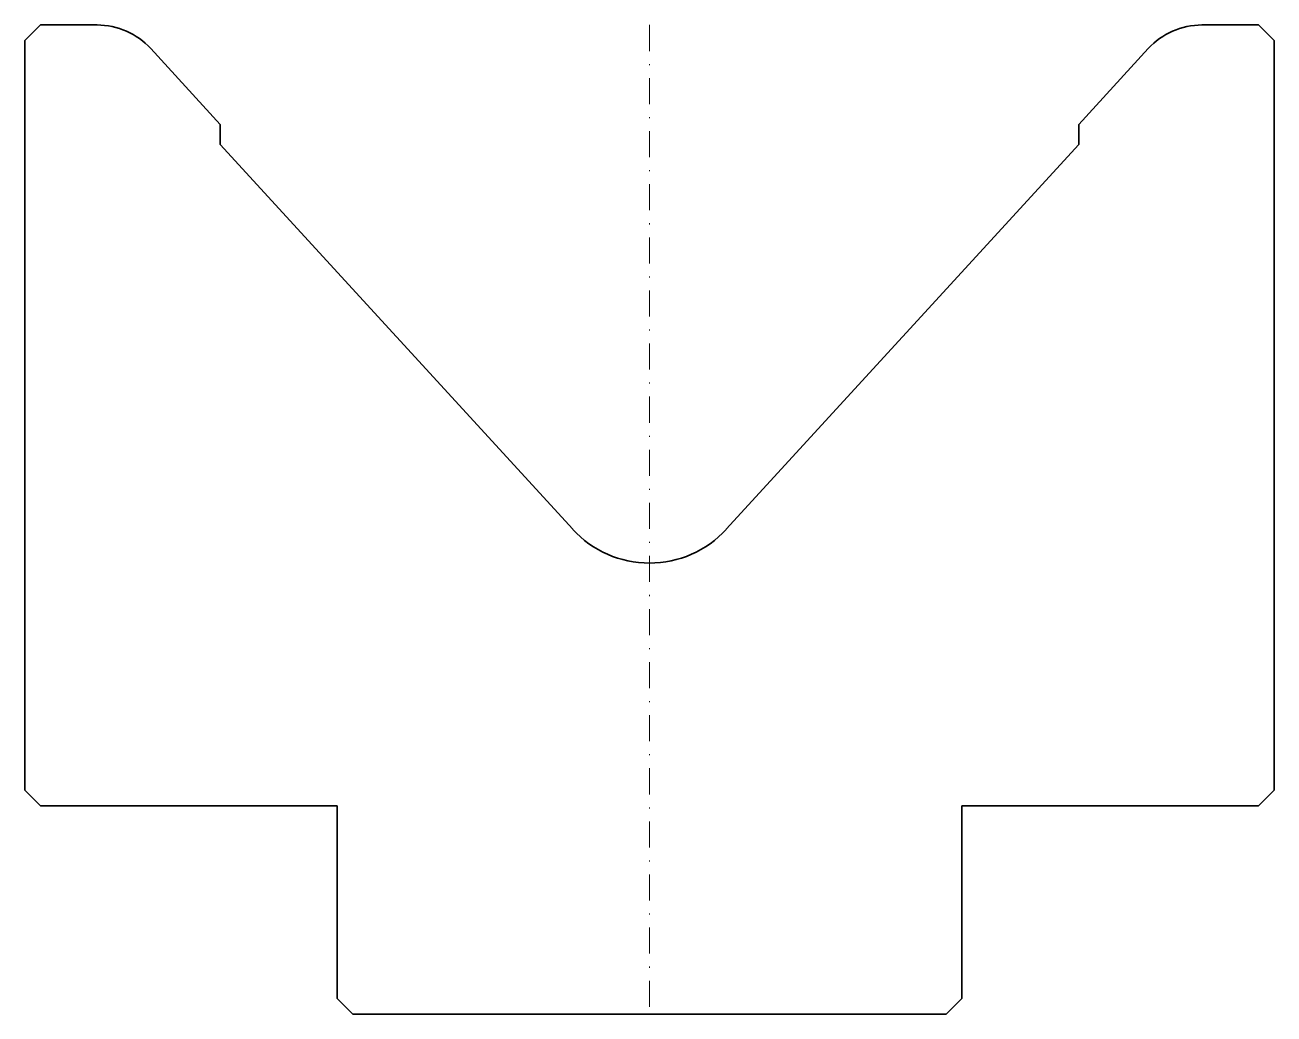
# Model space of a CAD drawing. Header units: millimetres. Extents: x -60 to 60, y -95 to 0.
import ezdxf

# ---------------------------------------------------------------- set-up
doc = ezdxf.new("R2010")
doc.units = ezdxf.units.MM
doc.header["$LTSCALE"] = 5
doc.linetypes.add('AUSGEZOGEN', pattern=[0])
doc.linetypes.add('DASHDOT', pattern=[1, 0.5, -0.25, 0, -0.25])
doc.layers.add('2', color=7, linetype='Continuous')

# ---------------------------------------------------------------- blocks, each defined once
blk = doc.blocks.new('20215_nNn00')
at = {"layer": '2', "color": 7, "linetype": 'AUSGEZOGEN', "lineweight": 35}
for p, q in [((-60, -1.5), (-58.5, 0)), ((-58.5, 0), (-53.08, 0)), ((53.08, 0), (58.5, 0)), ((58.5, 0), (60, -1.5)), ((-60, -73.5), (-60, -1.5)), ((-47.92, -2.27), (-41.25, -9.55)), ((41.25, -9.55), (47.92, -2.27)), ((60, -1.5), (60, -73.5)), ((-41.25, -9.55), (-41.25, -11.47)), ((41.25, -11.47), (41.25, -9.55)), ((-41.25, -11.47), (-7.37, -48.44)), ((7.37, -48.44), (41.25, -11.47)), ((-58.5, -75), (-60, -73.5)), ((60, -73.5), (58.5, -75)), ((-30, -75), (-58.5, -75)), ((-30, -93.5), (-30, -75)), ((58.5, -75), (30, -75)), ((30, -75), (30, -93.5)), ((-28.5, -95), (-30, -93.5)), ((30, -93.5), (28.5, -95)), ((28.5, -95), (-28.5, -95))]:
    blk.add_line(p, q, dxfattribs=at)
for centre, radius, start, end in [((-53.08, -7), 7, 42.5, 90), ((53.08, -7), 7, 90, 137.5), ((0, -41.69), 10, 222.5, 317.5)]:
    blk.add_arc(centre, radius, start, end, dxfattribs=at)

msp = doc.modelspace()

# ---------------------------------------------------------------- linework, layer by layer
at = {"layer": '2', "color": 7, "linetype": 'DASHDOT', "lineweight": 18}
msp.add_line((0, 0), (0, -95), dxfattribs=at)

# ---------------------------------------------------------------- block references
msp.add_blockref('20215_nNn00', (0, 0))

doc.saveas('drawing.dxf')
